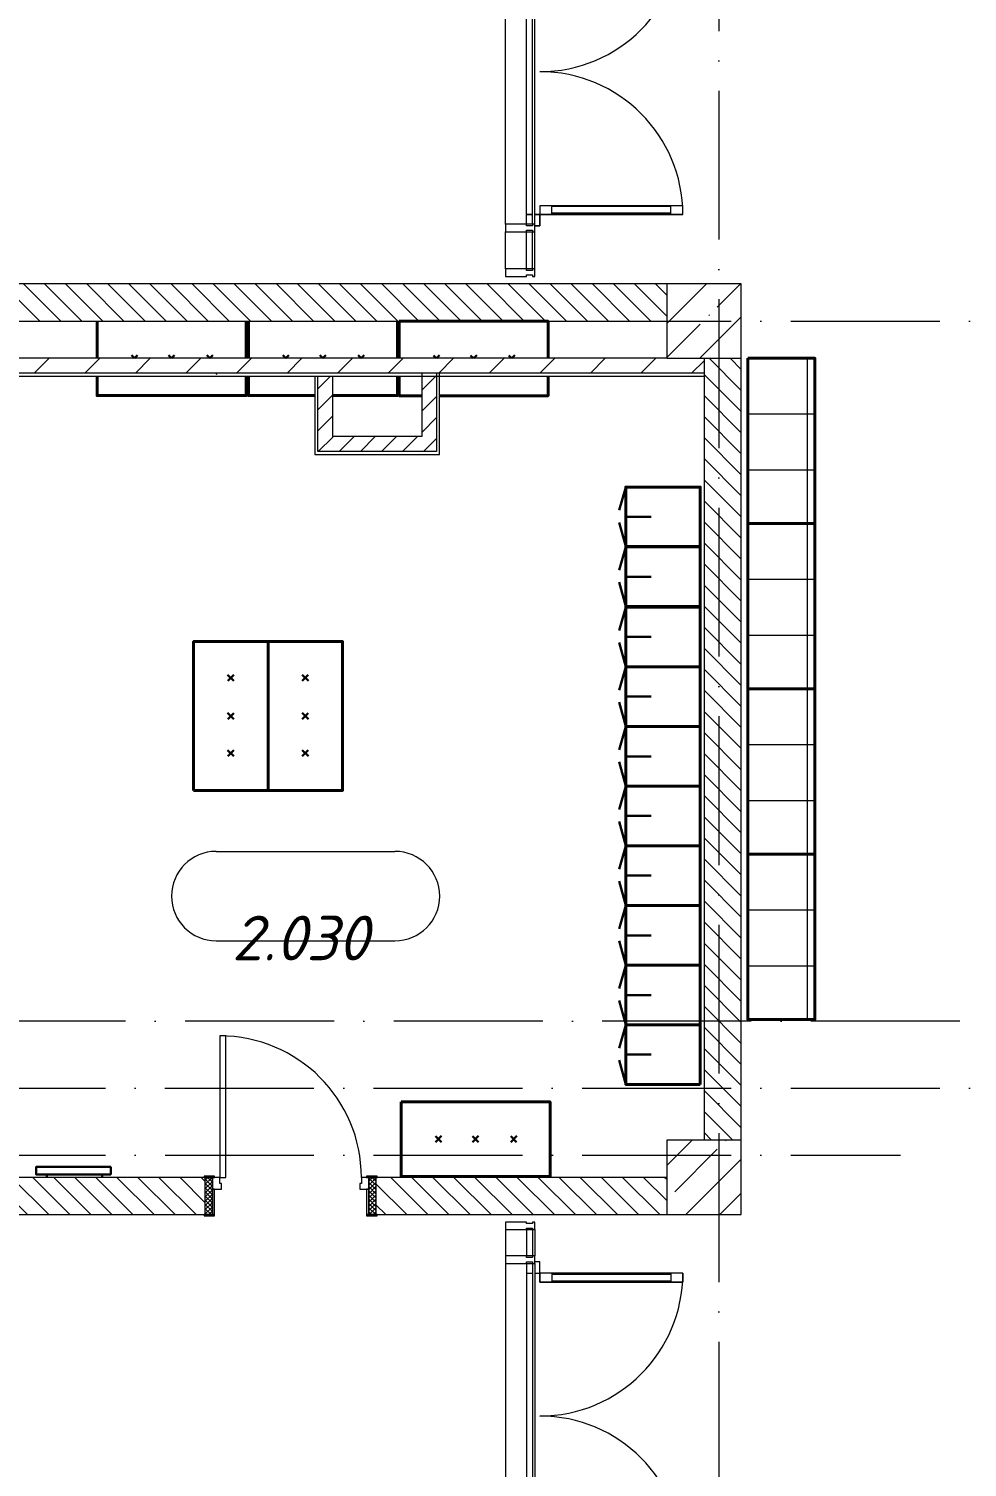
# Model space of a CAD drawing. Header units: millimetres. Extents: x -6467 to 105918, y -7090 to 92481.
# Drawn here: x 84467 to 90767, y 44235 to 53894 of the extents above; entities that cross this region are included whole.
import ezdxf

# ---------------------------------------------------------------- set-up
doc = ezdxf.new("R2010")
doc.units = ezdxf.units.MM
doc.linetypes.add('50_200_ШТРИХ_1Т_ш5_п1_п1_', pattern=[1400, 1000, -200, 0, -200])
for name, color, linetype, lineweight, true_color in [('A-AREA-IDEN-1', 7, 'Continuous', 9, 0xaaaaaa), ('A-GENM-1', 7, 'Continuous', 9, 0xaaaaaa), ('I-WALL-1', 7, 'Continuous', 5, 0x787878), ('мебель 2 этаж-1', 7, 'Continuous', 40, 0xaaaaaa), ('Оси-3', 7, '50_200_ШТРИХ_1Т_ш5_п1_п1_', 9, 0xaaaaaa), ('ТХ_функционал-2', 7, 'Continuous', 40, 0xaaaaaa), ('ТХ_функционал-4', 7, 'Continuous', 20, 0xaaaaaa), ('ТХ_функционал-9', 7, 'Continuous', 30, 0xaaaaaa)]:
    doc.layers.add(name, color=color, linetype=linetype, lineweight=lineweight, true_color=true_color)
for name, color, linetype, lineweight in [('A-DETL-GENF', 7, 'Continuous', 9), ('A-DOOR', 7, 'Continuous', 9), ('A-DOOR-2', 7, 'Continuous', 5), ('A-DOOR-FRAM', 7, 'Continuous', 9), ('A-DOOR-FRAM-2', 7, 'Continuous', 5), ('A-GLAZ-CWMG', 7, 'Continuous', 9), ('A-GLAZ-CWMG-1', 7, 'Continuous', 20), ('A-WALL', 7, 'Continuous', 5), ('A-WALL-FNSH-1', 7, 'Continuous', 5), ('I-WALL', 7, 'Continuous', 5), ('S-COLS', 7, 'Continuous', 9), ('S-COLS-1', 7, 'Continuous', 5)]:
    doc.layers.add(name, color=color, linetype=linetype, lineweight=lineweight)
doc.styles.add('ISOCPEUR_I', font='isocpeui.ttf', dxfattribs={"height": 300})
pattern_1 = [(135, (0, 0), (-70.71068, -70.71068), [])]
pattern_2 = [(0, (0, 0), (406.4, 101.6), [6.706, -298.094, 6.706, -298.094, -1625.6]), (0, (0, 0), (406.4, 101.6), [-609.6, 6.706, -602.894, 6.706, -298.094, -711.2]), (0, (0, 0), (406.4, 101.6), [-1524, 6.706, -196.494, 6.706, -501.294]), (120, (152.4, 50.8), (-291.18818, 301.15272), [6.706, -298.094, 6.706, -298.094, -1625.6]), (120, (152.4, 50.8), (-291.18818, 301.15272), [-609.6, 6.706, -602.894, 6.706, -298.094, -711.2]), (120, (152.4, 50.8), (-291.18818, 301.15272), [-1524, 6.706, -196.494, 6.706, -501.294]), (240, (203.2, 254), (-115.21182, -402.75272), [6.706, -298.094, 6.706, -298.094, -1625.6]), (240, (203.2, 254), (-115.21182, -402.75272), [-609.6, 6.706, -602.894, 6.706, -298.094, -711.2]), (240, (203.2, 254), (-115.21182, -402.75272), [-1524, 6.706, -196.494, 6.706, -501.294])]
pattern_3 = [(45, (0, 0), (-70.71068, 70.71068), [])]

# ---------------------------------------------------------------- blocks, each defined once
blk = doc.blocks.new('BSC_Колонна _Прямоугольная - 500х500-V40-АИ_План этажа Радиаторы_2')
at = {"layer": 'S-COLS-1'}
h = blk.add_hatch(dxfattribs=at)
h.set_pattern_fill('FP_68', color=256, style=0, pattern_type=2)
h.set_pattern_definition([(45, (-89000, -51931.04), (-228.0985, 228.0985), []), (45, (-88771.9, -51931.04), (-228.0985, 228.0985), [403.225, -80.645, 6.706, -73.939])])
h.paths.add_polyline_path([(-250, -250), (250, -250), (250, 250), (-250, 250)])
for p, q in [((250, 250), (-250, 250)), ((-250, 250), (-250, -250)), ((250, -250), (250, 250)), ((-250, -250), (250, -250))]:
    blk.add_line(p, q, dxfattribs=at)
blk = doc.blocks.new('BSC_Колонна _Прямоугольная - 500х500-V95-АИ_План этажа Радиаторы_2')
at = {"layer": 'S-COLS-1'}
h = blk.add_hatch(dxfattribs=at)
h.set_pattern_fill('FP_131', color=256, style=0, pattern_type=2)
h.set_pattern_definition([(45, (-89000, -46181.04), (-228.0985, 228.0985), []), (45, (-88771.9, -46181.04), (-228.0985, 228.0985), [403.225, -80.645, 6.706, -73.939])])
h.paths.add_polyline_path([(-250, -250), (250, -250), (250, 250), (-250, 250)])
for p, q in [((250, 250), (-250, 250)), ((-250, 250), (-250, -250)), ((250, -250), (250, 250)), ((-250, -250), (250, -250))]:
    blk.add_line(p, q, dxfattribs=at)
blk = doc.blocks.new('Дверь_Витражная_СКБ_2Ст - ДВВ_ДАО_СОШ_Коридор EIW30-22811711-АИ_План этажа Радиаторы_2')
at = {"layer": 'A-DETL-GENF'}
for p, q in [((-960, 1010), (-900, 1010)), ((-960, 1010), (-960, 50)), ((-900, 1010), (-960, 1010)), ((-960, 1010), (-960, 50)), ((-900, 1010), (-900, 50)), ((-900, 50), (-900, 1010)), ((960, 1010), (900, 1010)), ((900, 1010), (900, 50)), ((960, 1010), (900, 1010)), ((900, 1010), (900, 50)), ((960, 1010), (960, 50)), ((960, 50), (960, 1010)), ((-960, 930), (-900, 930)), ((-950, 930), (-950, 130)), ((-906, 930), (-906, 130)), ((960, 930), (900, 930)), ((906, 930), (906, 130)), ((950, 930), (950, 130)), ((-960, 130), (-900, 130)), ((960, 130), (900, 130)), ((-1035, 50), (-1035, 17)), ((-960, 50), (-1035, 50)), ((-960, 50), (-1035, 50)), ((-1035, 50), (-1035, 17)), ((-900, 50), (-960, 50)), ((-960, 50), (-900, 50)), ((-960, 17), (-960, 50)), ((-960, 17), (-960, 50)), ((-960, -40), (-960, 0)), ((-960, -40), (-960, 0)), ((900, 50), (960, 50)), ((900, 50), (960, 50)), ((960, 17), (960, 50)), ((960, 50), (1035, 50)), ((960, 50), (960, 17)), ((1035, 50), (960, 50)), ((960, -40), (960, 0)), ((960, 0), (960, -40)), ((1035, 50), (1035, 17)), ((1035, 17), (1035, 50))]:
    blk.add_line(p, q, dxfattribs=at)
at = {"layer": 'A-DOOR-2'}
for p, q in [((-960, 1010), (-960, 50)), ((960, 1010), (960, 50))]:
    blk.add_line(p, q, dxfattribs=at)
for centre, start, end in [((-960, 50), 360, 90), ((960, 50), 90, 180)]:
    blk.add_arc(centre, 960, start, end, dxfattribs=at)
blk = doc.blocks.new('Прямоугольный импост - Импост структурный с накладкой - 180мм-22070662-АИ_План этажа Радиаторы_2')
at = {"layer": 'A-GLAZ-CWMG'}
for p, q in [((74510, 66555.7), (74510, 64505.7)), ((74527, 66555.7), (74567, 66555.7)), ((74527, 66555.7), (74527, 64505.7)), ((74567, 66555.7), (74567, 64505.7)), ((74707, 66555.7), (74707, 64505.7)), ((74567, 64505.7), (74527, 64505.7))]:
    blk.add_line(p, q, dxfattribs=at)
blk = doc.blocks.new('Прямоугольный импост - Импост структурный с накладкой - 180мм-26319075-АИ_План этажа Радиаторы_2')
at = {"layer": 'A-GLAZ-CWMG'}
for p, q in [((87668, 45831), (87668, 45653.5)), ((87808, 45831), (87848, 45831)), ((87808, 45831), (87808, 45653.5)), ((87848, 45831), (87848, 45653.5)), ((87865, 45831), (87865, 45653.5)), ((87848, 45653.5), (87808, 45653.5))]:
    blk.add_line(p, q, dxfattribs=at)
blk = doc.blocks.new('Дверь_Витражная_СКБ_2Ст - ДВВ_ДАО_СОШ_Коридор EIW30-22655007-АИ_План этажа Радиаторы_2')
at = {"layer": 'A-DETL-GENF'}
for p, q in [((-960, 40), (-960, 0)), ((-960, 0), (-960, 40)), ((960, 40), (960, 0)), ((960, 40), (960, 0)), ((-1035, -50), (-1035, -17)), ((-1035, -17), (-1035, -50)), ((-960, -50), (-1035, -50)), ((-1035, -50), (-960, -50)), ((-960, -17), (-960, -50)), ((-960, -50), (-960, -17)), ((-900, -50), (-960, -50)), ((-960, -1010), (-960, -50)), ((-900, -50), (-960, -50)), ((-960, -50), (-960, -1010)), ((-900, -1010), (-900, -50)), ((-900, -1010), (-900, -50)), ((900, -50), (960, -50)), ((900, -1010), (900, -50)), ((900, -50), (900, -1010)), ((960, -50), (900, -50)), ((960, -17), (960, -50)), ((960, -17), (960, -50)), ((960, -1010), (960, -50)), ((960, -1010), (960, -50)), ((960, -50), (1035, -50)), ((960, -50), (1035, -50)), ((1035, -50), (1035, -17)), ((1035, -50), (1035, -17)), ((-960, -130), (-900, -130)), ((-950, -930), (-950, -130)), ((-906, -930), (-906, -130)), ((960, -130), (900, -130)), ((906, -930), (906, -130)), ((950, -930), (950, -130)), ((-960, -930), (-900, -930)), ((960, -930), (900, -930)), ((-960, -1010), (-900, -1010)), ((-960, -1010), (-900, -1010)), ((960, -1010), (900, -1010)), ((900, -1010), (960, -1010))]:
    blk.add_line(p, q, dxfattribs=at)
at = {"layer": 'A-DOOR-2'}
for p, q in [((-960, -1010), (-960, -50)), ((960, -1010), (960, -50))]:
    blk.add_line(p, q, dxfattribs=at)
for centre, start, end in [((-960, -50), 270, 0), ((960, -50), 180, 270)]:
    blk.add_arc(centre, 960, start, end, dxfattribs=at)
blk = doc.blocks.new('Прямоугольный импост - Импост структурный с накладкой - 180мм-21819183-АИ_План этажа Радиаторы_2')
at = {"layer": 'A-GLAZ-CWMG'}
for p, q in [((9600, 11206), (9600, 13256)), ((9617, 13256), (9657, 13256)), ((9617, 11206), (9617, 13256)), ((9657, 11206), (9657, 13256)), ((9797, 11206), (9797, 13256)), ((9657, 11206), (9617, 11206))]:
    blk.add_line(p, q, dxfattribs=at)
blk = doc.blocks.new('110_Дверь_СКБ_1Ст_Внутренняя - СОШ_Д-04_Дв_1150_900_x2100h_туалет для мальчиков_ туалет для девочек-25538991-АИ_План этажа Радиаторы_2')
at = {"layer": 'A-DOOR-2'}
h = blk.add_hatch(dxfattribs=at)
h.set_pattern_fill('FP_50', color=256, style=0, pattern_type=2)
h.set_pattern_definition([(135, (1751.41, 189.685), (-14.14214, -14.14214), []), (225, (1751.41, 189.685), (14.14214, -14.14214), [])])
h.paths.add_polyline_path([(587.5, 125), (537.5, 125), (537.5, -125), (587.5, -125)])
at = {"layer": 'A-DOOR-FRAM-2'}
h = blk.add_hatch(dxfattribs=at)
h.set_pattern_fill('FP_51', color=256, style=0, pattern_type=2)
h.set_pattern_definition([(45, (-371.384, 189.685), (-14.1421, 14.1421), []), (135, (-371.384, 189.685), (-14.1421, -14.1421), [])])
h.paths.add_polyline_path([(-512.5, 125), (-562.5, 125), (-562.5, -125), (-512.5, -125)])
at = {"layer": 'A-DOOR'}
for p, q in [((-462.5, 1075), (-462.5, 125)), ((-422.5, 1075), (-462.5, 1075)), ((-422.5, 125), (-422.5, 1075)), ((-462.5, 125), (-422.5, 125))]:
    blk.add_line(p, q, dxfattribs=at)
at = {"layer": 'A-DOOR-2'}
blk.add_arc((-462.5, 125), 950, 360, 90, dxfattribs=at)
at = {"layer": 'A-DOOR-FRAM'}
for p, q in [((-497.5, 133), (-567.5, 133)), ((-567.5, 133), (-567.5, 125)), ((-567.5, 125), (-497.5, 125)), ((-512.5, 125), (-562.5, 125)), ((-562.5, 125), (-562.5, -125)), ((-462.5, 125), (-512.5, 125)), ((-512.5, 125), (-512.5, 45)), ((-512.5, -125), (-512.5, 125)), ((-497.5, 125), (-512.5, 125)), ((-512.5, 125), (-512.5, 124)), ((-512.5, 124), (-497.5, 124)), ((-497.5, 125), (-497.5, 133)), ((-497.5, 124), (-497.5, 125)), ((-462.5, 85), (-462.5, 125)), ((487.5, 125), (487.5, 85)), ((537.5, 125), (487.5, 125)), ((592.5, 133), (522.5, 133)), ((522.5, 133), (522.5, 125)), ((537.5, 125), (522.5, 125)), ((522.5, 125), (522.5, 124)), ((522.5, 125), (592.5, 125)), ((522.5, 124), (537.5, 124)), ((537.5, 45), (537.5, 125)), ((587.5, 125), (537.5, 125)), ((537.5, 125), (537.5, -125)), ((537.5, 124), (537.5, 125)), ((587.5, -125), (587.5, 125)), ((592.5, 125), (592.5, 133)), ((-512.5, 45), (-452.5, 45)), ((-497.5, 45), (-512.5, 45)), ((-512.5, 45), (-512.5, -125)), ((-497.5, -125), (-497.5, 45)), ((-452.5, 85), (-462.5, 85)), ((-452.5, 45), (-452.5, 85)), ((487.5, 85), (477.5, 85)), ((477.5, 85), (477.5, 45)), ((477.5, 45), (537.5, 45)), ((537.5, 45), (522.5, 45)), ((522.5, 45), (522.5, -125)), ((537.5, -125), (537.5, 45)), ((-497.5, -125), (-567.5, -125)), ((-567.5, -125), (-567.5, -133)), ((-567.5, -133), (-497.5, -133)), ((-562.5, -125), (-512.5, -125)), ((-512.5, -125), (-497.5, -125)), ((-497.5, -133), (-497.5, -125)), ((522.5, -125), (537.5, -125)), ((592.5, -125), (522.5, -125)), ((522.5, -125), (522.5, -133)), ((522.5, -133), (592.5, -133)), ((537.5, -125), (587.5, -125)), ((592.5, -133), (592.5, -125))]:
    blk.add_line(p, q, dxfattribs=at)
blk = doc.blocks.new('Прямоугольный импост - Импост структурный с накладкой - 180мм-26314006-АИ_План этажа Радиаторы_2')
at = {"layer": 'A-GLAZ-CWMG'}
for p, q in [((87668, 52281), (87668, 52531)), ((87808, 52531), (87848, 52531)), ((87808, 52281), (87808, 52531)), ((87848, 52281), (87848, 52531)), ((87865, 52281), (87865, 52531)), ((87848, 52281), (87808, 52281))]:
    blk.add_line(p, q, dxfattribs=at)
blk = doc.blocks.new('Прямоугольный импост - Импост структурный с накладкой - 180мм-22069925-АИ_План этажа Радиаторы_2')
at = {"layer": 'A-GLAZ-CWMG-1'}
for p, q in [((-25, 40), (-25, 180)), ((-25, 180), (25, 180)), ((25, 180), (25, 40)), ((-15, 40), (-25, 40)), ((-25, -17), (-25, 0)), ((-25, 0), (-15, 0)), ((-15, 0), (-15, 40)), ((15, 40), (15, 0)), ((25, 40), (15, 40)), ((15, 0), (25, 0)), ((25, 0), (25, -17)), ((25, -17), (-25, -17))]:
    blk.add_line(p, q, dxfattribs=at)
blk = doc.blocks.new('Прямоугольный импост - Импост структурный с накладкой - 180мм-20786475-АИ_План этажа Радиаторы_2')
at = {"layer": 'A-GLAZ-CWMG-1'}
for p, q in [((-25, 0), (-25, 17)), ((-25, 17), (25, 17)), ((-15, 0), (-25, 0)), ((-15, -40), (-15, 0)), ((25, 0), (15, 0)), ((15, 0), (15, -40)), ((25, 17), (25, 0)), ((-25, -180), (-25, -40)), ((-25, -40), (-15, -40)), ((15, -40), (25, -40)), ((25, -40), (25, -180)), ((25, -180), (-25, -180))]:
    blk.add_line(p, q, dxfattribs=at)
blk = doc.blocks.new('АР_Перемычка1 - АР_Перемычка-25538977-АИ_План этажа Радиаторы_2')
at = {"layer": 'A-GENM-1'}
blk.add_line((-250, -125), (-243, -125), dxfattribs=at)
blk = doc.blocks.new('мебель 2 этаж-28800768-АИ_План этажа Радиаторы_2')
at = {"layer": 'ТХ_функционал-2'}
for p, q in [((87189.2, 53396.3), (87189.2, 53646.3)), ((88189.2, 53646.3), (88189.2, 53396.3)), ((88205.2, 53396.3), (88205.2, 53646.3)), ((89205.2, 53646.3), (89205.2, 53396.3)), ((89217.2, 53396.3), (89217.2, 53645.3))]:
    blk.add_line(p, q, dxfattribs=at)
at = {"layer": 'ТХ_функционал-2', "flags": 128}
for points in [[(89217.2, 53645.3), (90217.2, 53645.3), (90217.2, 53396.3)], [(88189.2, 53276.3), (88189.2, 53146.3), (87189.2, 53146.3), (87189.2, 53276.3)], [(88651.5, 53146.3), (88205.2, 53146.3), (88205.2, 53276.3)], [(89205.2, 53276.3), (89205.2, 53146.3), (88771.5, 53146.3)], [(89368.5, 53145.3), (89217.2, 53145.3), (89217.2, 53276.3)], [(90217.2, 53276.3), (90217.2, 53145.3), (89488.5, 53145.3)]]:
    blk.add_lwpolyline(points, dxfattribs=at)
for points in [[(91557.4, 53396.6), (92007.4, 53396.6), (92007.4, 52286.6), (91557.4, 52286.6), (91557.4, 51176.6), (91557.4, 50066.6), (91557.4, 48956.6), (92007.4, 48956.6), (92007.4, 50066.6), (91557.4, 50066.6), (92007.4, 50066.6), (92007.4, 51176.6), (91557.4, 51176.6), (92007.4, 51176.6), (92007.4, 52286.6), (91557.4, 52286.6)], [(91237.6, 52131.8), (90737.6, 52131.8), (90737.6, 52531.8), (91237.6, 52531.8)], [(91237.6, 51729.7), (90737.6, 51729.7), (90737.6, 52129.7), (91237.6, 52129.7)], [(91237.6, 51325), (90737.6, 51325), (90737.6, 51725), (91237.6, 51725)], [(87837.2, 50494.3), (87837.2, 51494.3), (88337.2, 51494.3), (88337.2, 50494.3)], [(88337.2, 50494.3), (88337.2, 51494.3), (88837.2, 51494.3), (88837.2, 50494.3)], [(91237.6, 50925), (90737.6, 50925), (90737.6, 51325), (91237.6, 51325)], [(91237.6, 50523), (90737.6, 50523), (90737.6, 50923), (91237.6, 50923)], [(91237.6, 50123), (90737.6, 50123), (90737.6, 50523), (91237.6, 50523)], [(91237.6, 49723), (90737.6, 49723), (90737.6, 50123), (91237.6, 50123)], [(91237.6, 49320.9), (90737.6, 49320.9), (90737.6, 49720.9), (91237.6, 49720.9)], [(91237.6, 48920.9), (90737.6, 48920.9), (90737.6, 49320.9), (91237.6, 49320.9)], [(91237.6, 48520.9), (90737.6, 48520.9), (90737.6, 48920.9), (91237.6, 48920.9)], [(89229.7, 48402.8), (90229.7, 48402.8), (90229.7, 47902.8), (89229.7, 47902.8)]]:
    blk.add_lwpolyline(points, close=True, dxfattribs=at)
at = {"layer": 'ТХ_функционал-4'}
for p, q in [((91557.4, 53023.6), (92007.4, 53023.6)), ((91557.4, 52646.6), (92007.4, 52646.6)), ((91557.4, 51913.6), (92007.4, 51913.6)), ((91557.4, 51536.6), (92007.4, 51536.6)), ((91557.4, 50803.6), (92007.4, 50803.6)), ((91557.4, 50426.6), (92007.4, 50426.6)), ((91557.4, 49693.6), (92007.4, 49693.6)), ((91557.4, 49316.6), (92007.4, 49316.6))]:
    blk.add_line(p, q, dxfattribs=at)
at = {"layer": 'ТХ_функционал-4', "flags": 128}
blk.add_lwpolyline([(91957.4, 48956.6), (91957.4, 50066.6), (91957.4, 51176.6), (91957.4, 52286.6), (91957.4, 53396.6)], dxfattribs=at)
at = {"layer": 'ТХ_функционал-9'}
for p, q in [((87420, 53416.4), (87440.2, 53396.3)), ((87440.2, 53396.3), (87460.9, 53417.8)), ((87669, 53416.4), (87689.2, 53396.3)), ((87689.2, 53396.3), (87709.9, 53417.8)), ((87925, 53416.4), (87945.2, 53396.3)), ((87945.2, 53396.3), (87965.9, 53417.8)), ((88436, 53416.4), (88456.2, 53396.3)), ((88456.2, 53396.3), (88476.9, 53417.8)), ((88685, 53416.4), (88705.2, 53396.3)), ((88705.2, 53396.3), (88725.9, 53417.8)), ((88941, 53416.4), (88961.2, 53396.3)), ((88961.2, 53396.3), (88981.9, 53417.8)), ((89469.1, 53396.3), (89488.9, 53416.8)), ((89718.1, 53396.3), (89737.9, 53416.8)), ((89974.1, 53396.3), (89993.9, 53416.8)), ((89448, 53415.4), (89467.2, 53396.3)), ((89697, 53415.4), (89716.2, 53396.3)), ((89953, 53415.4), (89972.2, 53396.3)), ((90737.6, 52531.8), (90694.2, 52375.6)), ((90737.6, 52131.8), (90693.6, 52294.8)), ((90737.6, 52331.8), (90909.6, 52331.8)), ((90737.6, 52129.7), (90694.2, 51973.5)), ((90737.6, 51729.7), (90693.6, 51892.7)), ((90737.6, 51929.7), (90909.6, 51929.7)), ((90737.6, 51725), (90694.2, 51568.8)), ((90737.6, 51525), (90909.6, 51525)), ((88108.2, 51230.1), (88065.7, 51270.9)), ((88067, 51230.1), (88107.1, 51270.2)), ((88608.2, 51230.1), (88565.7, 51270.9)), ((88567, 51230.1), (88607.1, 51270.2)), ((90737.6, 51125), (90909.6, 51125)), ((88108.2, 50974.1), (88065.7, 51014.9)), ((88067, 50974.1), (88107.1, 51014.2)), ((88608.2, 50974.1), (88565.7, 51014.9)), ((88567, 50974.1), (88607.1, 51014.2)), ((90737.6, 50925), (90693.6, 51088)), ((90737.6, 50923), (90694.2, 50766.8)), ((88108.2, 50725.1), (88065.7, 50765.9)), ((88067, 50725.1), (88107.1, 50765.2)), ((88608.2, 50725.1), (88565.7, 50765.9)), ((88567, 50725.1), (88607.1, 50765.2)), ((90737.6, 50723), (90909.6, 50723)), ((90737.6, 50323), (90909.6, 50323)), ((90737.6, 49723), (90693.6, 49886)), ((90737.6, 49923), (90909.6, 49923)), ((90737.6, 49720.9), (90694.2, 49564.7)), ((90737.6, 49520.9), (90909.6, 49520.9)), ((90737.6, 49120.9), (90909.6, 49120.9)), ((90737.6, 48520.9), (90693.6, 48683.9)), ((90737.6, 48720.9), (90909.6, 48720.9)), ((89460.5, 48131.8), (89501.4, 48174.3)), ((89460.5, 48172.9), (89500.6, 48132.8)), ((89709.5, 48131.8), (89750.4, 48174.3)), ((89709.5, 48172.9), (89749.6, 48132.8)), ((89965.5, 48131.8), (90006.4, 48174.3)), ((89965.5, 48172.9), (90005.6, 48132.8)), ((86851.4, 47916.1), (86851.4, 47896.3)), ((87223.4, 47916.1), (87223.4, 47896.3))]:
    blk.add_line(p, q, dxfattribs=at)
at = {"layer": 'ТХ_функционал-9', "flags": 128}
for points in [[(90694.2, 51168.8), (90737.6, 51325), (90693.6, 51488)], [(90693.6, 50686), (90737.6, 50523), (90694.2, 50366.8)], [(90694.2, 49966.8), (90737.6, 50123), (90693.6, 50286)], [(90693.6, 49483.9), (90737.6, 49320.9), (90694.2, 49164.7)], [(90694.2, 48764.7), (90737.6, 48920.9), (90693.6, 49083.9)]]:
    blk.add_lwpolyline(points, dxfattribs=at)
blk.add_lwpolyline([(87281.4, 47966.1), (86780.4, 47966.1), (86780.4, 47916.1), (87281.4, 47916.1)], close=True, dxfattribs=at)
blk = doc.blocks.new('AAR_СКБ_Марка_помещения_1_5 ммп - Номер-27962133-АИ_План этажа Радиаторы_2')
at = {"layer": 'A-AREA-IDEN-1'}
for p, q in [((-2.987, 3), (3.013, 3)), ((-2.987, 0), (3.013, 0))]:
    blk.add_line(p, q, dxfattribs=at)
for centre, start, end in [((-2.987, 1.5), 90, 270), ((3.013, 1.5), 270, 90)]:
    blk.add_arc(centre, 1.5, start, end, dxfattribs=at)

msp = doc.modelspace()

# ---------------------------------------------------------------- hatches: boundary and pattern name
at = {"layer": 'I-WALL'}
h = msp.add_hatch(dxfattribs=at)
h.set_pattern_fill('FP_2', color=256, style=0, pattern_type=2)
h.set_pattern_definition(pattern_1)
h.paths.add_polyline_path([(88750, 51931), (88750, 52181), (83400, 52181), (83400, 51931), (87539.3, 51931)])
h.paths.add_polyline_path([(82556.3, 51931), (82900, 51931), (82900, 52181), (81720, 52181), (81720, 51931), (82400, 51931)])
h = msp.add_hatch(dxfattribs=at)
h.set_pattern_fill('FP_5', color=256, style=0, pattern_type=2)
h.set_pattern_definition([(45, (0, 0), (-169.7056, 169.7056), [])])
h.paths.add_polyline_path([(89000, 51581), (89000, 51681), (83380, 51681), (83380, 51581), (88750, 51581)])
h = msp.add_hatch(dxfattribs=at)
h.set_pattern_fill('FP_2', color=256, style=0, pattern_type=2)
h.set_pattern_definition(pattern_1)
h.paths.add_polyline_path([(89000, 46431), (89250, 46431), (89250, 51681), (89000, 51681), (89000, 47555.3)])
h = msp.add_hatch(dxfattribs=at)
h.set_pattern_fill('FP_4', color=256, style=0, pattern_type=2)
h.set_pattern_definition(pattern_3)
h.paths.add_polyline_path([(87205, 51155), (87205, 51581), (87105, 51581), (87105, 51155)])
h = msp.add_hatch(dxfattribs=at)
h.set_pattern_fill('FP_4', color=256, style=0, pattern_type=2)
h.set_pattern_definition(pattern_3)
h.paths.add_polyline_path([(86508, 51055), (86508, 51561), (86408, 51561), (86408, 51055)])
h = msp.add_hatch(dxfattribs=at)
h.set_pattern_fill('FP_4', color=256, style=0, pattern_type=2)
h.set_pattern_definition(pattern_3)
h.paths.add_polyline_path([(86508, 51055), (87205, 51055), (87205, 51155), (86508, 51155)])
h = msp.add_hatch(dxfattribs=at)
h.set_pattern_fill('FP_2', color=256, style=0, pattern_type=2)
h.set_pattern_definition(pattern_1)
h.paths.add_polyline_path([(88750, 45931), (88750, 46181), (86800, 46181), (86800, 45931), (86805, 45931)])
h.paths.add_polyline_path([(85645, 45931), (85650, 45931), (85650, 46181), (83400, 46178.8), (83400, 45931)])
h.paths.add_polyline_path([(82900, 45931), (82900, 46181), (78000, 46181), (78000, 45931), (82556.3, 45931)])
at = {"layer": 'I-WALL-1'}
h = msp.add_hatch(dxfattribs=at)
h.set_pattern_fill('FP_3', color=256, style=0, pattern_type=2)
h.set_pattern_definition(pattern_2)
h.paths.add_polyline_path([(89000, 51561), (89000, 51581), (83400, 51581), (83400, 51561), (87539.3, 51561)])
h = msp.add_hatch(dxfattribs=at)
h.set_pattern_fill('FP_3', color=256, style=0, pattern_type=2)
h.set_pattern_definition(pattern_2)
h.paths.add_polyline_path([(87225, 51055), (87225, 51581), (87205, 51581), (87205, 51055)])
h = msp.add_hatch(dxfattribs=at)
h.set_pattern_fill('FP_3', color=256, style=0, pattern_type=2)
h.set_pattern_definition(pattern_2)
h.paths.add_polyline_path([(86408, 51035), (86408, 51561), (86388, 51561), (86388, 51035)])
h = msp.add_hatch(dxfattribs=at)
h.set_pattern_fill('FP_3', color=256, style=0, pattern_type=2)
h.set_pattern_definition(pattern_2)
h.paths.add_polyline_path([(86408, 51035), (87225, 51035), (87225, 51055), (86408, 51055)])

# ---------------------------------------------------------------- linework, layer by layer
at = {"layer": 'A-WALL'}
for p, q in [((88750, 52181), (83400, 52181)), ((83400, 51931), (88750, 51931)), ((89000, 51681), (89000, 46431)), ((89250, 46431), (89250, 51681)), ((89000, 51581), (83380, 51581)), ((87205, 51581), (87205, 51055)), ((86408, 51055), (86408, 51561)), ((87205, 51055), (86408, 51055)), ((85645, 46181), (83400, 46181)), ((88750, 46181), (86805, 46181)), ((83400, 45931), (85645, 45931)), ((86805, 45931), (88750, 45931))]:
    msp.add_line(p, q, dxfattribs=at)
at = {"layer": 'A-WALL-FNSH-1'}
for p, q in [((88750, 51681), (83400, 51681)), ((87105, 51581), (87105, 51155)), ((87225, 51035), (87225, 51581)), ((83400, 51561), (89000, 51561)), ((86388, 51561), (86388, 51035)), ((86508, 51155), (86508, 51561)), ((87105, 51155), (86508, 51155)), ((86388, 51035), (87225, 51035))]:
    msp.add_line(p, q, dxfattribs=at)
at = {"layer": 'Оси-3'}
for p, q in [((89100, 91281), (89100, -5889.7)), ((68580.7, 51931), (104718, 51931)), ((104718, 47231), (82581.2, 47231)), ((82581.2, 46781), (104718, 46781)), ((68580.7, 46331), (90318.8, 46331))]:
    msp.add_line(p, q, dxfattribs=at)

# ---------------------------------------------------------------- block references
at = {"layer": 'A-AREA-IDEN-1', "xscale": 199.9999999999999, "yscale": 199.9999999999999, "zscale": 199.9999999999999}
msp.add_blockref('AAR_СКБ_Марка_помещения_1_5 ммп - Номер-27962133-АИ_План этажа Радиаторы_2', (86322.9, 47770), dxfattribs=at)
at = {"layer": 'A-DOOR-2'}
for name, p, rotation in [('Дверь_Витражная_СКБ_2Ст - ДВВ_ДАО_СОШ_Коридор EIW30-22811711-АИ_План этажа Радиаторы_2', (87848, 53606), 270), ('Дверь_Витражная_СКБ_2Ст - ДВВ_ДАО_СОШ_Коридор EIW30-22655007-АИ_План этажа Радиаторы_2', (87848, 44578.5), 90)]:
    msp.add_blockref(name, p, dxfattribs=dict(at, rotation=rotation))
msp.add_blockref('110_Дверь_СКБ_1Ст_Внутренняя - СОШ_Д-04_Дв_1150_900_x2100h_туалет для мальчиков_ туалет для девочек-25538991-АИ_План этажа Радиаторы_2', (86212.5, 46056), dxfattribs=at)
at = {"layer": 'A-GENM-1'}
msp.add_blockref('АР_Перемычка1 - АР_Перемычка-25538977-АИ_План этажа Радиаторы_2', (85650, 46056), dxfattribs=at)
at = {"layer": 'A-GLAZ-CWMG', "rotation": 180}
for name, p in [('Прямоугольный импост - Импост структурный с накладкой - 180мм-22070662-АИ_План этажа Радиаторы_2', (162375, 119136.7)), ('Прямоугольный импост - Импост структурный с накладкой - 180мм-21819183-АИ_План этажа Радиаторы_2', (97465, 56809.6))]:
    msp.add_blockref(name, p, dxfattribs=at)
at = {"layer": 'A-GLAZ-CWMG', "extrusion": (0, 0, -1)}
for name, p, rotation in [('Прямоугольный импост - Импост структурный с накладкой - 180мм-22069925-АИ_План этажа Радиаторы_2', (-87848, 52556), 270), ('Прямоугольный импост - Импост структурный с накладкой - 180мм-22069925-АИ_План этажа Радиаторы_2', (-87848, 52256), 270), ('Прямоугольный импост - Импост структурный с накладкой - 180мм-20786475-АИ_План этажа Радиаторы_2', (-87848, 45856), 90), ('Прямоугольный импост - Импост структурный с накладкой - 180мм-20786475-АИ_План этажа Радиаторы_2', (-87848, 45628.5), 90)]:
    msp.add_blockref(name, p, dxfattribs=dict(at, rotation=rotation))
at = {"layer": 'A-GLAZ-CWMG'}
for name in ['Прямоугольный импост - Импост структурный с накладкой - 180мм-26314006-АИ_План этажа Радиаторы_2', 'Прямоугольный импост - Импост структурный с накладкой - 180мм-26319075-АИ_План этажа Радиаторы_2']:
    msp.add_blockref(name, (0, 0), dxfattribs=at)
at = {"layer": 'S-COLS'}
for name, p in [('BSC_Колонна _Прямоугольная - 500х500-V40-АИ_План этажа Радиаторы_2', (89000, 51931)), ('BSC_Колонна _Прямоугольная - 500х500-V95-АИ_План этажа Радиаторы_2', (89000, 46181))]:
    msp.add_blockref(name, p, dxfattribs=at)
at = {"layer": 'мебель 2 этаж-1'}
msp.add_blockref('мебель 2 этаж-28800768-АИ_План этажа Радиаторы_2', (-2263.5, -1715.2), dxfattribs=at)

# ---------------------------------------------------------------- texts
at = {"layer": 'A-AREA-IDEN-1', "insert": (86288.1, 47638.5), "char_height": 300, "width": 952, "attachment_point": 8, "line_spacing_factor": 1.139951, "style": 'ISOCPEUR_I'}
msp.add_mtext('\\pt2540.001,5079.999,7620,10160.001,12699.999,15240,17780.001,20319.999,22860,25400.001,27939.999,30480,33020.001,35559.999,38100,40640.001,43179.999,45720,48260.001,50799.999,53340,55880.001,58419.999,60960,63500.001,66039.999,68580,71120.001,73659.999,76200,78740.001,81279.999;2.030', dxfattribs=at)

doc.saveas('drawing.dxf')
